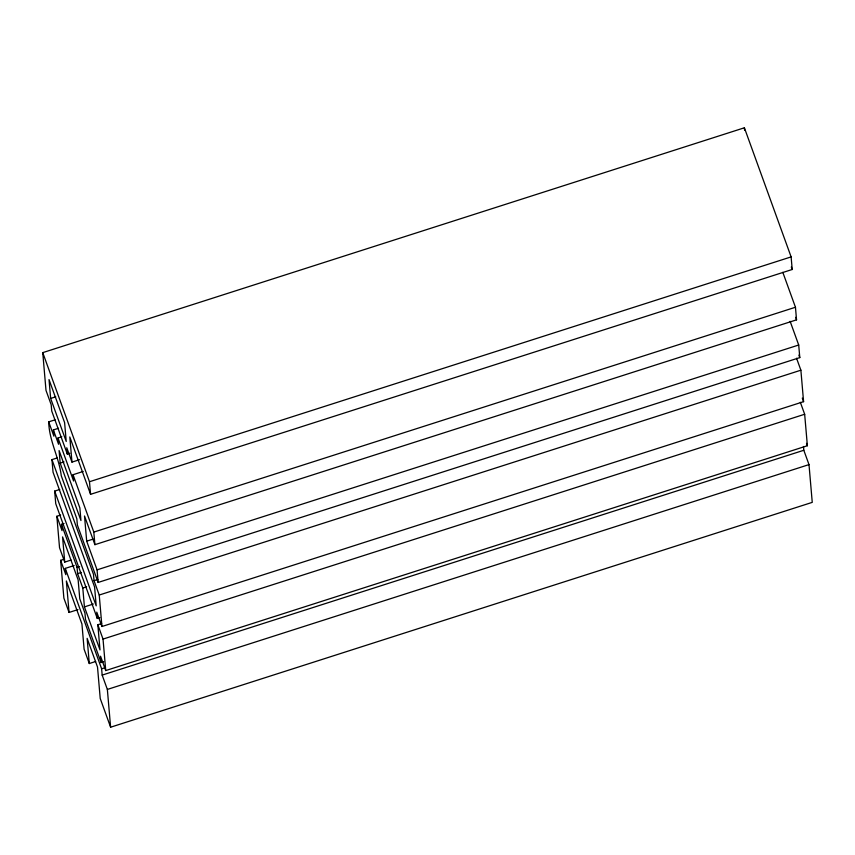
<?xml version="1.0" encoding="UTF-8"?>
<svg xmlns="http://www.w3.org/2000/svg" width="855" height="855" viewBox="0 0 855 855"><rect width="100%" height="100%" fill="white"/><g stroke="black" fill="none" stroke-linecap="round" stroke-linejoin="round"><path stroke-width="1.28" d="M69.854 453.257L67.31 454.069L51.738 411.031L51.193 404.736L45.999 390.393L42.75 352.634L744.384 127.79L791.121 256.895L792.211 269.485L90.566 494.329L69.8 436.948L71.97 462.117L79.59 459.68M50.648 398.441L49.024 379.567L64.606 422.594L66.23 441.479L50.648 398.441L55.735 396.816M790.127 321.32L798.709 345.014L799.788 357.604L98.154 582.447L77.378 525.066L76.843 518.771L61.261 475.733C59.048 457.34 49.109 440.656 48.703 421.868L55.062 419.826M48.703 421.868L53.897 436.21L53.363 429.915L58.439 428.291M53.363 429.915L58.557 444.258L58.012 437.963L61.827 436.745M59.754 489.466L54.667 491.101L96.209 605.864L94.584 586.979L53.042 472.216L51.963 459.627L57.039 458.002M60.181 463.143L59.091 450.553L79.868 507.934L80.947 520.524L60.181 463.143L63.986 461.924M58.012 437.963L73.594 481.002L73.049 474.707L83.213 471.447M90.566 494.329L89.486 481.739L791.121 256.895M71.093 560.057L64.734 562.098L59.54 547.745L56.836 516.281L60.641 515.052M56.836 516.281L62.03 530.624L61.485 524.329L64.029 523.517M795.46 307.255L796.539 319.845L94.905 544.678L93.815 532.088L795.46 307.255L782.817 272.328M98.154 582.447L97.075 569.858L86.686 541.162L93.035 539.131M77.965 609.594L69.063 612.447L63.879 598.105L60.62 560.335L64.435 559.117M60.62 560.335L65.814 574.678L65.279 568.383L74.171 565.54M101.649 623.519L97.833 624.749L100.003 649.918L84.421 606.89L82.796 588.005L77.602 573.662L77.068 567.367L79.601 566.555M77.602 573.662L81.417 572.433M97.075 569.858L798.709 345.014M796.55 358.234L800.879 370.194L803.582 401.668L101.948 626.501L99.233 595.037L94.039 580.684L97.855 579.466M82.796 588.005L86.612 586.787M99.233 595.037L800.879 370.194M84.421 606.89L93.323 604.036M54.667 491.101L55.746 503.691L97.288 618.454L99.832 617.641M804.662 414.258L807.377 445.722L105.731 670.566L103.028 639.091L804.662 414.258L800.344 402.299M69.063 612.447L66.359 580.973L81.941 624.011L84.1 649.191L89.294 663.533L95.653 661.492M64.734 562.098L62.565 536.919L78.147 579.957L79.772 598.831L84.966 613.185L85.511 619.48L101.082 662.507L103.626 661.695M803.486 446.481L803.807 450.264L809.001 464.607L812.25 502.366L110.616 727.21L107.356 689.44L102.172 675.097L101.627 668.802L105.443 667.584M102.172 675.097L803.807 450.264M107.356 689.44L809.001 464.607M791.303 266.995L792.211 269.485M795.642 317.344L796.539 319.845M798.891 355.114L799.788 357.604M802.289 398.077L803.582 401.668M806.511 443.328L807.377 445.722M42.75 352.634L89.486 481.739M71.97 462.117L66.776 447.774L67.31 454.069M73.049 474.707L93.815 532.088M94.905 544.678L84.517 515.993L86.686 541.162M51.963 459.627L93.505 574.389L94.039 580.684M101.948 626.501L96.754 612.159L97.288 618.454M61.485 524.329L77.068 567.367M97.833 624.749L103.028 639.091M105.731 670.566L100.548 656.213L101.082 662.507M65.279 568.383L101.627 668.802M110.616 727.21L100.227 698.514L97.513 667.05L87.135 638.354L89.294 663.533M744.384 127.79L744.609 130.398"/></g></svg>
